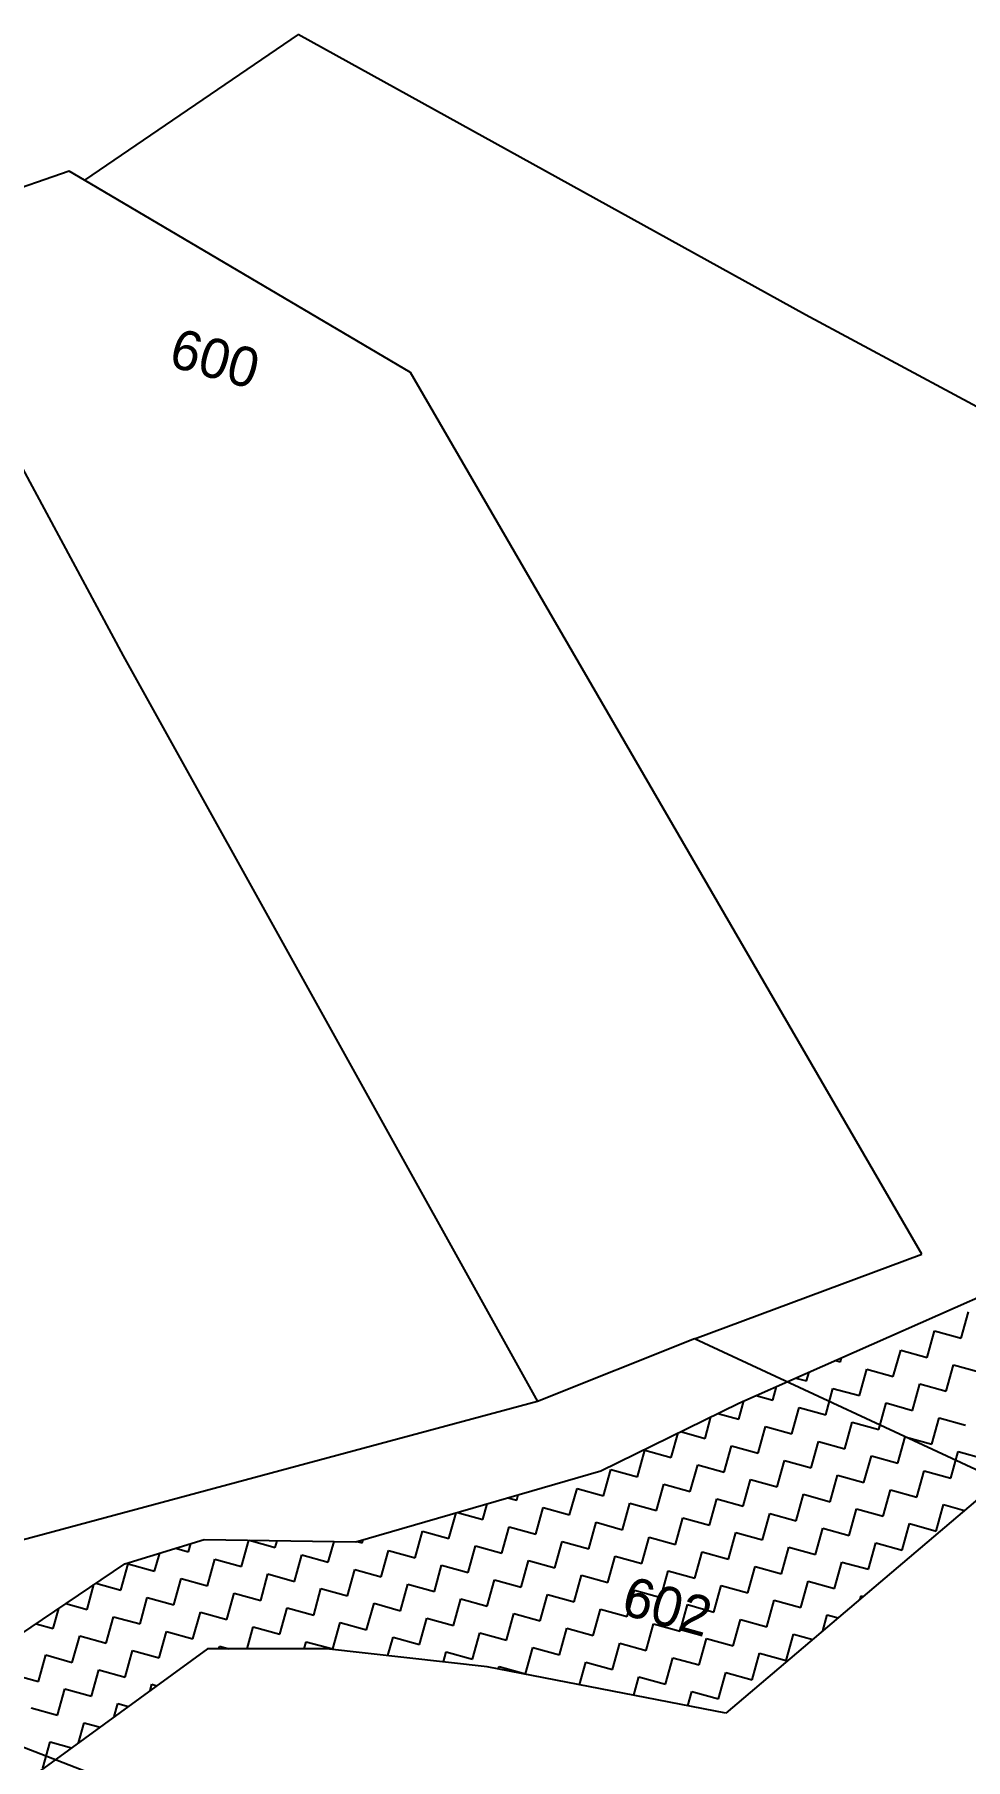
# Model space of a CAD drawing. Header units: metres. Extents: x 291974 to 293244, y 2020596 to 2023640.
# Drawn here: x 293007 to 293091.7, y 2022849.7 to 2023006.7 of the extents above; entities that cross this region are included whole.
import ezdxf
from ezdxf.enums import TextEntityAlignment as Align

# ---------------------------------------------------------------- set-up
doc = ezdxf.new("R2010")
doc.units = ezdxf.units.M
doc.header["$MEASUREMENT"] = 0
for name, color, linetype in [('POLY_HATCH', 12, 'Continuous'), ('POLY_PARCEL', 6, 'Continuous'), ('TEXT_PARCEL', 7, 'Continuous')]:
    doc.layers.add(name, color=color, linetype=linetype)
doc.styles.add('TEXT_MAP', font='')
doc.styles.get('TEXT_MAP').set_extended_font_data('Kruti Dev 050')

msp = doc.modelspace()

# ---------------------------------------------------------------- linework, layer by layer
at = {"layer": 'POLY_HATCH'}
for p, q in [((293071.09, 2022882.17), (293097.87, 2022894.01)), ((293058.54, 2022876.02), (293071.09, 2022882.17)), ((293099.21, 2022878.84), (293069.93, 2022853.97)), ((293036.27, 2022869.55), (293058.54, 2022876.02)), ((293015.23, 2022867.56), (293022.47, 2022869.77)), ((293022.47, 2022869.77), (293036.27, 2022869.55)), ((292998.18, 2022856.03), (293015.23, 2022867.56)), ((293022.76, 2022859.82), (293005.4, 2022847.18)), ((293033.6, 2022859.83), (293022.76, 2022859.82)), ((293048.21, 2022858.19), (293033.6, 2022859.83)), ((293069.93, 2022853.97), (293048.21, 2022858.19))]:
    msp.add_line(p, q, dxfattribs=at)
at = {"layer": 'POLY_HATCH', "linetype": 'Continuous'}
for p, q in [((293091.32, 2022888.08), (293091.99, 2022890.49)), ((293088.24, 2022886.34), (293088.91, 2022888.75)), ((293088.91, 2022888.75), (293091.32, 2022888.08)), ((293079.89, 2022886.06), (293080.34, 2022885.93)), ((293080.34, 2022885.93), (293080.45, 2022886.31)), ((293085.16, 2022884.6), (293085.83, 2022887.01)), ((293085.83, 2022887.01), (293088.24, 2022886.34)), ((293089.98, 2022883.26), (293090.65, 2022885.67)), ((293090.65, 2022885.67), (293093.06, 2022885)), ((293076.28, 2022884.46), (293077.26, 2022884.19)), ((293077.26, 2022884.19), (293077.49, 2022885)), ((293082.08, 2022882.86), (293082.75, 2022885.27)), ((293082.75, 2022885.27), (293085.16, 2022884.6)), ((293071.11, 2022880.71), (293071.57, 2022882.38)), ((293072.67, 2022882.87), (293074.19, 2022882.45)), ((293074.19, 2022882.45), (293074.53, 2022883.69)), ((293079.01, 2022881.11), (293079.67, 2022883.52)), ((293079.67, 2022883.52), (293082.08, 2022882.86)), ((293086.91, 2022881.52), (293087.57, 2022883.93)), ((293087.57, 2022883.93), (293089.98, 2022883.26)), ((293068.03, 2022878.97), (293068.57, 2022880.93)), ((293069.19, 2022881.24), (293071.11, 2022880.71)), ((293075.93, 2022879.37), (293076.6, 2022881.78)), ((293076.6, 2022881.78), (293079.01, 2022881.11)), ((293083.83, 2022879.78), (293084.5, 2022882.19)), ((293084.5, 2022882.19), (293086.91, 2022881.52)), ((293088.65, 2022878.44), (293089.32, 2022880.85)), ((293089.32, 2022880.85), (293091.73, 2022880.18)), ((293064.95, 2022877.22), (293065.57, 2022879.46)), ((293065.81, 2022879.58), (293068.03, 2022878.97)), ((293072.85, 2022877.63), (293073.52, 2022880.04)), ((293073.52, 2022880.04), (293075.93, 2022879.37)), ((293080.75, 2022878.03), (293081.42, 2022880.44)), ((293081.42, 2022880.44), (293083.83, 2022879.78)), ((293061.87, 2022875.48), (293062.54, 2022877.89)), ((293062.54, 2022877.89), (293064.95, 2022877.22)), ((293069.77, 2022875.89), (293070.44, 2022878.3)), ((293070.44, 2022878.3), (293072.85, 2022877.63)), ((293077.67, 2022876.29), (293078.34, 2022878.7)), ((293078.34, 2022878.7), (293080.75, 2022878.03)), ((293085.57, 2022876.7), (293086.24, 2022879.11)), ((293086.24, 2022879.11), (293088.65, 2022878.44)), ((293090.39, 2022875.36), (293091.06, 2022877.77)), ((293091.06, 2022877.77), (293093.47, 2022877.1)), ((293058.79, 2022873.74), (293059.46, 2022876.15)), ((293059.46, 2022876.15), (293061.87, 2022875.48)), ((293066.69, 2022874.15), (293067.36, 2022876.56)), ((293067.36, 2022876.56), (293069.77, 2022875.89)), ((293074.59, 2022874.55), (293075.26, 2022876.96)), ((293075.26, 2022876.96), (293077.67, 2022876.29)), ((293082.49, 2022874.96), (293083.16, 2022877.37)), ((293083.16, 2022877.37), (293085.57, 2022876.7)), ((293063.61, 2022872.4), (293064.28, 2022874.81)), ((293064.28, 2022874.81), (293066.69, 2022874.15)), ((293071.51, 2022872.81), (293072.18, 2022875.22)), ((293072.18, 2022875.22), (293074.59, 2022874.55)), ((293079.41, 2022873.21), (293080.08, 2022875.62)), ((293080.08, 2022875.62), (293082.49, 2022874.96)), ((293087.31, 2022873.62), (293087.98, 2022876.03)), ((293087.98, 2022876.03), (293090.39, 2022875.36)), ((293047.81, 2022871.59), (293048.21, 2022873.02)), ((293050.08, 2022873.56), (293050.89, 2022873.34)), ((293050.89, 2022873.34), (293051.03, 2022873.84)), ((293055.71, 2022872), (293056.38, 2022874.41)), ((293056.38, 2022874.41), (293058.79, 2022873.74)), ((293060.53, 2022870.66), (293061.2, 2022873.07)), ((293061.2, 2022873.07), (293063.61, 2022872.4)), ((293068.43, 2022871.07), (293069.1, 2022873.48)), ((293069.1, 2022873.48), (293071.51, 2022872.81)), ((293076.33, 2022871.47), (293077, 2022873.88)), ((293077, 2022873.88), (293079.41, 2022873.21)), ((293084.23, 2022871.88), (293084.9, 2022874.29)), ((293084.9, 2022874.29), (293087.31, 2022873.62)), ((293089.05, 2022870.54), (293089.72, 2022872.95)), ((293089.72, 2022872.95), (293091.65, 2022872.42)), ((293044.73, 2022869.85), (293045.38, 2022872.2)), ((293045.51, 2022872.23), (293047.81, 2022871.59)), ((293052.63, 2022870.26), (293053.3, 2022872.67)), ((293053.3, 2022872.67), (293055.71, 2022872)), ((293065.35, 2022869.32), (293066.02, 2022871.74)), ((293066.02, 2022871.74), (293068.43, 2022871.07)), ((293073.25, 2022869.73), (293073.92, 2022872.14)), ((293073.92, 2022872.14), (293076.33, 2022871.47)), ((293081.15, 2022870.13), (293081.82, 2022872.55)), ((293081.82, 2022872.55), (293084.23, 2022871.88)), ((293041.65, 2022868.11), (293042.32, 2022870.52)), ((293042.32, 2022870.52), (293044.73, 2022869.85)), ((293049.55, 2022868.52), (293050.22, 2022870.93)), ((293050.22, 2022870.93), (293052.63, 2022870.26)), ((293057.45, 2022868.92), (293058.12, 2022871.33)), ((293058.12, 2022871.33), (293060.53, 2022870.66)), ((293062.27, 2022867.58), (293062.94, 2022869.99)), ((293062.94, 2022869.99), (293065.35, 2022869.32)), ((293070.17, 2022867.99), (293070.84, 2022870.4)), ((293070.84, 2022870.4), (293073.25, 2022869.73)), ((293078.07, 2022868.39), (293078.74, 2022870.8)), ((293078.74, 2022870.8), (293081.15, 2022870.13)), ((293085.97, 2022868.8), (293086.64, 2022871.21)), ((293086.64, 2022871.21), (293089.05, 2022870.54)), ((293017.95, 2022866.9), (293018.41, 2022868.53)), ((293019.85, 2022868.97), (293021.03, 2022868.64)), ((293021.03, 2022868.64), (293021.24, 2022869.39)), ((293025.85, 2022867.3), (293026.52, 2022869.7)), ((293026.55, 2022869.7), (293028.93, 2022869.04)), ((293028.93, 2022869.04), (293029.1, 2022869.66)), ((293030.67, 2022865.96), (293031.34, 2022868.37)), ((293031.34, 2022868.37), (293033.75, 2022867.71)), ((293033.75, 2022867.71), (293034.27, 2022869.58)), ((293036.36, 2022869.58), (293036.83, 2022869.45)), ((293036.83, 2022869.45), (293036.91, 2022869.74)), ((293038.57, 2022866.37), (293039.24, 2022868.78)), ((293039.24, 2022868.78), (293041.65, 2022868.11)), ((293046.47, 2022866.77), (293047.14, 2022869.18)), ((293047.14, 2022869.18), (293049.55, 2022868.52)), ((293054.37, 2022867.18), (293055.04, 2022869.59)), ((293055.04, 2022869.59), (293057.45, 2022868.92)), ((293059.19, 2022865.84), (293059.86, 2022868.25)), ((293059.86, 2022868.25), (293062.27, 2022867.58)), ((293067.09, 2022866.25), (293067.76, 2022868.66)), ((293067.76, 2022868.66), (293070.17, 2022867.99)), ((293074.99, 2022866.65), (293075.66, 2022869.06)), ((293075.66, 2022869.06), (293078.07, 2022868.39)), ((293082.89, 2022867.06), (293083.56, 2022869.47)), ((293083.56, 2022869.47), (293085.97, 2022868.8)), ((293014.87, 2022865.15), (293015.54, 2022867.56)), ((293015.54, 2022867.56), (293017.95, 2022866.9)), ((293022.77, 2022865.56), (293023.44, 2022867.97)), ((293023.44, 2022867.97), (293025.85, 2022867.3)), ((293035.5, 2022864.63), (293036.16, 2022867.04)), ((293036.16, 2022867.04), (293038.57, 2022866.37)), ((293043.4, 2022865.03), (293044.06, 2022867.44)), ((293044.06, 2022867.44), (293046.47, 2022866.77)), ((293051.29, 2022865.44), (293051.96, 2022867.85)), ((293051.96, 2022867.85), (293054.37, 2022867.18)), ((293064.02, 2022864.5), (293064.68, 2022866.91)), ((293064.68, 2022866.91), (293067.09, 2022866.25)), ((293071.92, 2022864.91), (293072.58, 2022867.32)), ((293072.58, 2022867.32), (293074.99, 2022866.65)), ((293079.82, 2022865.31), (293080.48, 2022867.72)), ((293080.48, 2022867.72), (293082.89, 2022867.06)), ((293011.8, 2022863.41), (293012.42, 2022865.66)), ((293012.61, 2022865.78), (293014.87, 2022865.15)), ((293019.7, 2022863.82), (293020.36, 2022866.23)), ((293020.36, 2022866.23), (293022.77, 2022865.56)), ((293027.6, 2022864.22), (293028.26, 2022866.63)), ((293028.26, 2022866.63), (293030.67, 2022865.96)), ((293032.42, 2022862.88), (293033.08, 2022865.3)), ((293033.08, 2022865.3), (293035.5, 2022864.63)), ((293040.32, 2022863.29), (293040.98, 2022865.7)), ((293040.98, 2022865.7), (293043.4, 2022865.03)), ((293048.22, 2022863.69), (293048.88, 2022866.1)), ((293048.88, 2022866.1), (293051.29, 2022865.44)), ((293056.12, 2022864.1), (293056.78, 2022866.51)), ((293056.78, 2022866.51), (293059.19, 2022865.84)), ((293060.94, 2022862.76), (293061.61, 2022865.17)), ((293061.61, 2022865.17), (293064.02, 2022864.5)), ((293068.84, 2022863.17), (293069.51, 2022865.58)), ((293069.51, 2022865.58), (293071.92, 2022864.91)), ((293076.74, 2022863.57), (293077.41, 2022865.98)), ((293077.41, 2022865.98), (293079.82, 2022865.31)), ((293009.88, 2022863.94), (293011.8, 2022863.41)), ((293016.62, 2022862.08), (293017.28, 2022864.49)), ((293017.28, 2022864.49), (293019.7, 2022863.82)), ((293024.52, 2022862.48), (293025.18, 2022864.89)), ((293025.18, 2022864.89), (293027.6, 2022864.22)), ((293029.34, 2022861.14), (293030.01, 2022863.55)), ((293030.01, 2022863.55), (293032.42, 2022862.88)), ((293037.24, 2022861.55), (293037.91, 2022863.96)), ((293037.91, 2022863.96), (293040.32, 2022863.29)), ((293045.14, 2022861.95), (293045.81, 2022864.36)), ((293045.81, 2022864.36), (293048.22, 2022863.69)), ((293053.04, 2022862.36), (293053.71, 2022864.77)), ((293053.71, 2022864.77), (293056.12, 2022864.1)), ((293065.76, 2022861.43), (293066.43, 2022863.84)), ((293066.43, 2022863.84), (293068.84, 2022863.17)), ((293073.66, 2022861.83), (293074.33, 2022864.24)), ((293074.33, 2022864.24), (293076.74, 2022863.57)), ((293082.14, 2022864.34), (293082.23, 2022864.65)), ((293082.23, 2022864.65), (293082.43, 2022864.59)), ((293007.16, 2022862.1), (293008.72, 2022861.67)), ((293008.72, 2022861.67), (293009.22, 2022863.5)), ((293013.54, 2022860.33), (293014.21, 2022862.74)), ((293014.21, 2022862.74), (293016.62, 2022862.08)), ((293021.44, 2022860.74), (293022.11, 2022863.15)), ((293022.11, 2022863.15), (293024.52, 2022862.48)), ((293034.16, 2022859.81), (293034.83, 2022862.22)), ((293034.83, 2022862.22), (293037.24, 2022861.55)), ((293042.06, 2022860.21), (293042.73, 2022862.62)), ((293042.73, 2022862.62), (293045.14, 2022861.95)), ((293049.96, 2022860.62), (293050.63, 2022863.03)), ((293050.63, 2022863.03), (293053.04, 2022862.36)), ((293057.86, 2022861.02), (293058.53, 2022863.43)), ((293058.53, 2022863.43), (293060.94, 2022862.76)), ((293062.68, 2022859.68), (293063.35, 2022862.09)), ((293063.35, 2022862.09), (293065.76, 2022861.43)), ((293070.58, 2022860.09), (293071.25, 2022862.5)), ((293071.25, 2022862.5), (293073.66, 2022861.83)), ((293078.75, 2022861.45), (293079.15, 2022862.9)), ((293079.15, 2022862.9), (293080.13, 2022862.63)), ((293010.46, 2022858.59), (293011.13, 2022861)), ((293011.13, 2022861), (293013.54, 2022860.33)), ((293018.36, 2022859), (293019.03, 2022861.41)), ((293019.03, 2022861.41), (293021.44, 2022860.74)), ((293026.38, 2022859.83), (293026.93, 2022861.81)), ((293026.93, 2022861.81), (293029.34, 2022861.14)), ((293031.57, 2022859.83), (293031.75, 2022860.47)), ((293031.75, 2022860.47), (293034.16, 2022859.81)), ((293039.18, 2022859.2), (293039.65, 2022860.88)), ((293039.65, 2022860.88), (293042.06, 2022860.21)), ((293046.88, 2022858.87), (293047.55, 2022861.28)), ((293047.55, 2022861.28), (293049.96, 2022860.62)), ((293054.78, 2022859.28), (293055.45, 2022861.69)), ((293055.45, 2022861.69), (293057.86, 2022861.02)), ((293067.5, 2022858.35), (293068.17, 2022860.76)), ((293068.17, 2022860.76), (293070.58, 2022860.09)), ((293075.4, 2022858.75), (293076.07, 2022861.16)), ((293076.07, 2022861.16), (293077.83, 2022860.67)), ((293007.38, 2022856.85), (293008.05, 2022859.26)), ((293008.05, 2022859.26), (293010.46, 2022858.59)), ((293015.28, 2022857.25), (293015.95, 2022859.66)), ((293015.95, 2022859.66), (293018.36, 2022859)), ((293023.78, 2022859.82), (293023.85, 2022860.07)), ((293023.85, 2022860.07), (293024.73, 2022859.83)), ((293044.22, 2022858.63), (293044.47, 2022859.54)), ((293044.47, 2022859.54), (293046.88, 2022858.87)), ((293051.7, 2022857.54), (293052.37, 2022859.95)), ((293052.37, 2022859.95), (293054.78, 2022859.28)), ((293059.6, 2022857.94), (293060.27, 2022860.35)), ((293060.27, 2022860.35), (293062.68, 2022859.68)), ((293064.42, 2022856.6), (293065.09, 2022859.01)), ((293065.09, 2022859.01), (293067.5, 2022858.35)), ((293072.32, 2022857.01), (293072.99, 2022859.42)), ((293072.99, 2022859.42), (293075.4, 2022858.75)), ((293004.97, 2022857.52), (293007.38, 2022856.85)), ((293012.2, 2022855.51), (293012.87, 2022857.92)), ((293012.87, 2022857.92), (293015.28, 2022857.25)), ((293049.23, 2022857.99), (293049.29, 2022858.2)), ((293049.29, 2022858.2), (293051.7, 2022857.54)), ((293056.62, 2022856.55), (293057.19, 2022858.61)), ((293057.19, 2022858.61), (293059.6, 2022857.94)), ((293061.54, 2022855.6), (293062.01, 2022857.27)), ((293062.01, 2022857.27), (293064.42, 2022856.6)), ((293069.24, 2022855.27), (293069.91, 2022857.68)), ((293069.91, 2022857.68), (293072.32, 2022857.01)), ((293009.12, 2022853.77), (293009.79, 2022856.18)), ((293009.79, 2022856.18), (293012.2, 2022855.51)), ((293017.53, 2022856.02), (293017.69, 2022856.59)), ((293017.69, 2022856.59), (293018.14, 2022856.46)), ((293066.47, 2022854.64), (293066.83, 2022855.94)), ((293066.83, 2022855.94), (293069.24, 2022855.27)), ((293006.71, 2022854.44), (293009.12, 2022853.77)), ((293014.28, 2022853.65), (293014.61, 2022854.84)), ((293014.61, 2022854.84), (293015.56, 2022854.58)), ((293011.03, 2022851.28), (293011.53, 2022853.1)), ((293011.53, 2022853.1), (293012.98, 2022852.7)), ((293007.78, 2022848.95), (293008.45, 2022851.36)), ((293008.45, 2022851.36), (293010.4, 2022850.82))]:
    msp.add_line(p, q, dxfattribs=at)
at = {"layer": 'POLY_PARCEL'}
for p, q in [((293031.01, 2023006.71), (293011.57, 2022993.44)), ((293077.18, 2022981.21), (293031.01, 2023006.71)), ((293010.16, 2022994.27), (292994.32, 2022988.78)), ((293011.57, 2022993.44), (293010.16, 2022994.27)), ((293041.22, 2022975.94), (293011.57, 2022993.44)), ((292994.32, 2022988.78), (293015.08, 2022950.18)), ((293133.22, 2022951.07), (293077.18, 2022981.21)), ((293087.74, 2022895.72), (293041.22, 2022975.94)), ((293015.08, 2022950.18), (293052.78, 2022882.31)), ((293067.07, 2022888.02), (293087.74, 2022895.72)), ((293067.07, 2022888.02), (293052.78, 2022882.31)), ((293112.27, 2022867.02), (293067.07, 2022888.02)), ((293052.78, 2022882.31), (292983.41, 2022863.67)), ((292981.48, 2022860.37), (293016.27, 2022846.9))]:
    msp.add_line(p, q, dxfattribs=at)

# ---------------------------------------------------------------- texts
at = {"layer": 'TEXT_PARCEL', "style": 'TEXT_MAP'}
for s, p in [('600', (293022.96, 2022975.5)), ('602', (293064.12, 2022861.94))]:
    msp.add_text(s, height=3.602, rotation=344.4986, dxfattribs=at).set_placement(p, align=Align.CENTER)

doc.saveas('drawing.dxf')
